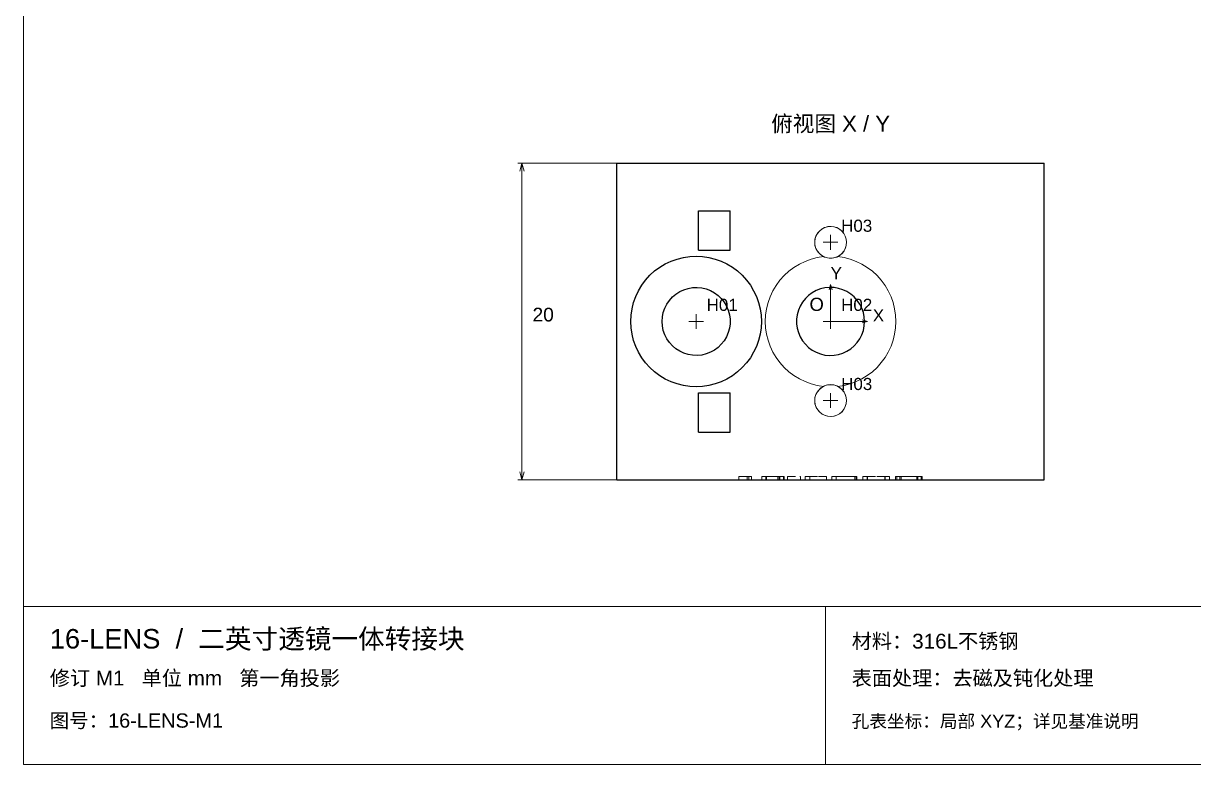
# Paper-space layout '01_三视图' of a CAD drawing. Header units: millimetres. Extents: x 8 to 450, y 8 to 289.
# Drawn here: x 8 to 229.8, y 8 to 148.5 of the extents above; entities that cross this region are included whole.
import ezdxf
from ezdxf.enums import TextEntityAlignment as Align

# ---------------------------------------------------------------- set-up
doc = ezdxf.new("R2010")
doc.units = ezdxf.units.MM
doc.linetypes.add('WP_HIDDEN', pattern=[2.3, 1.5, -0.8])
for name, color, linetype, lineweight in [('ANNOTATIONS', 7, 'CONTINUOUS', 18), ('HIDDEN', 7, 'WP_HIDDEN', 13), ('VISIBLE', 7, 'CONTINUOUS', 25)]:
    doc.layers.add(name, color=color, linetype=linetype, lineweight=lineweight)
doc.styles.add('CJK', font='Arial Unicode.ttf')

psp = doc.layouts.new('01_三视图')

# ---------------------------------------------------------------- linework, layer by layer
at = {"layer": 'ANNOTATIONS'}
for p, q in [((8, 289), (8, 8)), ((120.5, 122), (101.7, 122)), ((102.5, 122), (102.08, 120.5)), ((102.5, 62), (102.5, 122)), ((102.5, 122), (102.92, 120.5)), ((159.6, 107), (162.4, 107)), ((161, 105.6), (161, 108.4)), ((161, 99), (160.72, 98)), ((161, 92), (161, 99)), ((161, 99), (161.28, 98)), ((135.5, 90.6), (135.5, 93.4)), ((161, 90.6), (161, 93.4)), ((134.1, 92), (136.9, 92)), ((159.6, 92), (162.4, 92)), ((160, 92), (162, 92)), ((161, 91), (161, 93)), ((161, 92), (168, 92)), ((168, 92), (167, 92.28)), ((168, 92), (167, 91.72)), ((161, 75.6), (161, 78.4)), ((159.6, 77), (162.4, 77)), ((102.5, 62), (102.08, 63.5)), ((102.5, 62), (102.92, 63.5)), ((120.5, 62), (101.7, 62)), ((8, 38), (412, 38)), ((160, 8), (160, 38)), ((8, 8), (412, 8))]:
    psp.add_line(p, q, dxfattribs=at)
at = {"layer": 'HIDDEN'}
for points in [[(164.01, 107), (163.96, 107.58), (163.79, 108.14), (163.52, 108.65), (163.16, 109.1), (162.71, 109.48), (162.21, 109.76), (161.65, 109.94), (161.08, 110.01), (160.5, 109.97), (159.94, 109.82), (159.41, 109.56), (158.95, 109.21), (158.56, 108.78), (158.27, 108.28), (158.07, 107.73), (157.99, 107.15), (158.02, 106.57), (158.15, 106.01), (158.4, 105.48), (158.74, 105.01), (159.16, 104.61), (159.65, 104.3)], [(164.01, 107), (163.96, 107.59), (163.79, 108.15), (163.51, 108.68), (163.13, 109.13), (162.68, 109.51), (162.15, 109.79), (161.59, 109.96), (161, 110.01), (160.41, 109.96), (159.85, 109.79), (159.32, 109.51), (158.87, 109.13), (158.49, 108.68), (158.21, 108.15), (158.04, 107.59), (157.99, 107), (158.04, 106.41), (158.21, 105.85), (158.49, 105.32), (158.87, 104.87), (159.32, 104.49), (159.85, 104.21), (160.41, 104.04), (161, 103.98), (161.59, 104.04), (162.15, 104.21), (162.68, 104.49), (163.13, 104.87), (163.51, 105.32), (163.79, 105.85), (163.96, 106.41), (164.01, 107)], [(162.35, 104.3), (162.82, 104.59), (163.23, 104.97), (163.56, 105.41), (163.81, 105.91), (163.96, 106.45), (164.01, 107)], [(159.65, 104.3), (158.46, 104.11), (157.3, 103.81), (156.17, 103.39), (155.08, 102.87), (154.05, 102.24), (153.09, 101.52), (152.2, 100.7), (151.39, 99.8), (150.68, 98.83), (150.07, 97.79), (149.55, 96.7), (149.15, 95.57), (148.86, 94.4), (148.68, 93.2), (148.62, 92), (148.68, 90.8), (148.86, 89.6), (149.15, 88.43), (149.55, 87.3), (150.07, 86.21), (150.68, 85.17), (151.39, 84.2), (152.2, 83.3), (153.09, 82.48), (154.05, 81.76), (155.08, 81.13), (156.17, 80.61), (157.3, 80.19), (158.46, 79.89), (159.65, 79.7)], [(159.65, 104.3), (160.17, 104.1), (160.72, 104), (161.28, 104), (161.83, 104.1), (162.35, 104.3)], [(162.35, 79.7), (163.54, 79.89), (164.7, 80.19), (165.83, 80.61), (166.92, 81.13), (167.95, 81.76), (168.91, 82.48), (169.8, 83.3), (170.61, 84.2), (171.32, 85.17), (171.93, 86.21), (172.45, 87.3), (172.85, 88.43), (173.14, 89.6), (173.32, 90.8), (173.38, 92), (173.32, 93.2), (173.14, 94.4), (172.85, 95.57), (172.45, 96.7), (171.93, 97.79), (171.32, 98.83), (170.61, 99.8), (169.8, 100.7), (168.91, 101.52), (167.95, 102.24), (166.92, 102.87), (165.83, 103.39), (164.7, 103.81), (163.54, 104.11), (162.35, 104.3)], [(164.01, 77), (163.96, 77.59), (163.79, 78.15), (163.51, 78.68), (163.13, 79.13), (162.68, 79.51), (162.15, 79.79), (161.59, 79.96), (161, 80.02), (160.41, 79.96), (159.85, 79.79), (159.32, 79.51), (158.87, 79.13), (158.49, 78.68), (158.21, 78.15), (158.04, 77.59), (157.99, 77), (158.04, 76.41), (158.21, 75.85), (158.49, 75.32), (158.87, 74.87), (159.32, 74.49), (159.85, 74.21), (160.41, 74.04), (161, 73.98), (161.59, 74.04), (162.15, 74.21), (162.68, 74.49), (163.13, 74.87), (163.51, 75.32), (163.79, 75.85), (163.96, 76.41), (164.01, 77)], [(162.35, 79.7), (161.83, 79.9), (161.28, 80), (160.72, 80), (160.17, 79.9), (159.65, 79.7)], [(159.65, 79.7), (159.16, 79.39), (158.74, 78.99), (158.4, 78.52), (158.15, 77.99), (158.02, 77.43), (157.99, 76.85), (158.07, 76.27), (158.27, 75.72), (158.56, 75.22), (158.95, 74.79), (159.41, 74.44), (159.94, 74.18), (160.5, 74.03), (161.08, 73.99), (161.65, 74.06), (162.21, 74.24), (162.71, 74.52), (163.16, 74.9), (163.52, 75.35), (163.79, 75.86), (163.96, 76.42), (164.01, 77)], [(164.01, 77), (163.96, 77.55), (163.81, 78.09), (163.56, 78.59), (163.23, 79.03), (162.82, 79.41), (162.35, 79.7)], [(144.45, 62.6), (144.02, 62.6), (143.63, 62.6)], [(143.63, 62), (143.63, 62.6)], [(143.63, 62.6), (144.25, 62.6), (144.78, 62.6)], [(145.2, 62.6), (144.87, 62.6), (144.45, 62.6)], [(144.78, 62.6), (145.01, 62.6), (145.2, 62.6), (145.35, 62.6), (145.48, 62.6)], [(145.2, 62), (145.2, 62.6)], [(145.98, 62.6), (145.2, 62.6)], [(145.48, 62), (145.48, 62.6)], [(145.48, 62.6), (145.98, 62.6)], [(145.98, 62), (145.98, 62.6)], [(148.57, 62.6), (148.3, 62.6), (148.11, 62.6), (147.99, 62.6), (147.95, 62.6)], [(147.95, 62), (147.95, 62.6)], [(147.95, 62.6), (148, 62.6), (148.12, 62.6), (148.34, 62.6), (148.64, 62.6)], [(150.17, 62.6), (149.7, 62.6), (149.28, 62.6), (148.9, 62.6), (148.57, 62.6)], [(148.64, 62.6), (148.96, 62.6), (149.34, 62.6), (149.76, 62.6), (150.24, 62.6)], [(148.95, 62.6), (148.79, 62.6), (148.73, 62.6)], [(148.73, 62), (148.73, 62.6)], [(148.73, 62.6), (149.05, 62.6), (149.42, 62.6)], [(148.85, 62.6), (148.9, 62.6), (149.03, 62.6)], [(149.22, 62.6), (149.06, 62.6), (148.95, 62.6), (148.88, 62.6), (148.85, 62.6)], [(148.85, 62), (148.85, 62.6)], [(149.54, 62.6), (149.21, 62.6), (148.95, 62.6)], [(149.03, 62.6), (149.23, 62.6), (149.51, 62.6)], [(150.12, 62.6), (149.63, 62.6), (149.22, 62.6)], [(149.42, 62.6), (150.28, 62.6)], [(149.51, 62.6), (150.16, 62.6)], [(150.19, 62.6), (149.84, 62.6), (149.54, 62.6)], [(151.01, 62.6), (150.61, 62.6), (150.12, 62.6)], [(150.16, 62.6), (150.62, 62.6), (151.01, 62.6)], [(151.2, 62.6), (150.71, 62.6), (150.17, 62.6)], [(150.98, 62.6), (150.62, 62.6), (150.19, 62.6)], [(150.24, 62.6), (150.6, 62.6), (150.93, 62.6), (151.22, 62.6), (151.48, 62.6)], [(150.28, 62.6), (151.01, 62.6), (151.62, 62.6)], [(150.98, 62), (150.98, 62.6)], [(151.27, 62.6), (151.15, 62.6), (150.98, 62.6)], [(151.01, 62.6), (151.16, 62.6), (151.28, 62.6), (151.34, 62.6), (151.37, 62.6)], [(151.37, 62.6), (151.34, 62.6), (151.28, 62.6), (151.17, 62.6), (151.01, 62.6)], [(151.91, 62.6), (151.6, 62.6), (151.2, 62.6)], [(152.05, 62.6), (151.27, 62.6)], [(151.27, 62), (151.27, 62.6)], [(151.37, 62), (151.37, 62.6)], [(151.48, 62.6), (151.69, 62.6), (151.86, 62.6), (151.98, 62.6), (152.05, 62.6)], [(151.62, 62.6), (151.86, 62.6), (152.03, 62.6), (152.13, 62.6), (152.17, 62.6)], [(152.17, 62.6), (152.15, 62.6), (152.1, 62.6), (152.02, 62.6), (151.91, 62.6)], [(152.05, 62), (152.05, 62.6)], [(152.17, 62), (152.17, 62.6)], [(152.86, 62), (152.86, 62.6)], [(152.86, 62.6), (155.27, 62.6)], [(155.27, 62), (155.27, 62.6)], [(156.2, 62), (156.2, 62.6)], [(156.2, 62.6), (157.04, 62.6)], [(160.19, 62.6), (156.2, 62.6)], [(157.04, 62), (157.04, 62.6)], [(157.04, 62.6), (160.19, 62.6)], [(160.19, 62), (160.19, 62.6)], [(161.21, 62), (161.21, 62.6)], [(161.21, 62.6), (165.82, 62.6)], [(165.97, 62.6), (161.21, 62.6)], [(165.82, 62.6), (162.05, 62.6)], [(162.05, 62), (162.05, 62.6)], [(162.05, 62.6), (165.58, 62.6)], [(162.05, 62.6), (165.97, 62.6)], [(165.58, 62), (165.58, 62.6)], [(165.82, 62), (165.82, 62.6)], [(165.97, 62), (165.97, 62.6)], [(167.13, 62), (167.13, 62.6)], [(167.13, 62.6), (168, 62.6)], [(167.94, 62.6), (167.13, 62.6)], [(171.29, 62.6), (167.94, 62.6)], [(167.94, 62), (167.94, 62.6)], [(168, 62), (168, 62.6)], [(168, 62.6), (171.35, 62.6)], [(172.16, 62.6), (171.29, 62.6)], [(171.29, 62), (171.29, 62.6)], [(171.35, 62), (171.35, 62.6)], [(171.35, 62.6), (172.16, 62.6)], [(172.16, 62), (172.16, 62.6)], [(173.64, 62.6), (173.49, 62.6), (173.39, 62.6), (173.32, 62.6), (173.29, 62.6)], [(173.29, 62), (173.29, 62.6)], [(173.29, 62.6), (174.09, 62.6)], [(173.76, 62.6), (173.59, 62.6), (173.53, 62.6)], [(173.53, 62), (173.53, 62.6)], [(173.53, 62.6), (173.55, 62.6), (173.6, 62.6), (173.69, 62.6), (173.81, 62.6)], [(174.56, 62.6), (174.28, 62.6), (174.04, 62.6), (173.82, 62.6), (173.64, 62.6)], [(174.44, 62.6), (174.04, 62.6), (173.76, 62.6)], [(173.81, 62.6), (173.96, 62.6), (174.15, 62.6), (174.36, 62.6), (174.61, 62.6)], [(174.09, 62), (174.09, 62.6)], [(174.09, 62.6), (174.18, 62.6), (174.35, 62.6)], [(174.35, 62.6), (174.61, 62.6), (174.99, 62.6)], [(174.7, 62.6), (174.55, 62.6), (174.44, 62.6), (174.37, 62.6), (174.35, 62.6)], [(174.35, 62), (174.35, 62.6)], [(174.35, 62.6), (174.36, 62.6), (174.41, 62.6), (174.49, 62.6), (174.6, 62.6)], [(175.67, 62.6), (175.26, 62.6), (174.92, 62.6), (174.65, 62.6), (174.44, 62.6)], [(176.01, 62.6), (175.6, 62.6), (175.21, 62.6), (174.87, 62.6), (174.56, 62.6)], [(174.6, 62.6), (174.77, 62.6), (175.04, 62.6), (175.4, 62.6), (175.87, 62.6)], [(174.61, 62.6), (175.17, 62.6), (175.78, 62.6)], [(175.82, 62.6), (175.46, 62.6), (175.15, 62.6), (174.9, 62.6), (174.7, 62.6)], [(174.99, 62.6), (175.45, 62.6), (175.97, 62.6)], [(176.81, 62.6), (176.64, 62.6), (176.4, 62.6), (176.07, 62.6), (175.67, 62.6)], [(175.78, 62.6), (176.45, 62.6), (177.03, 62.6)], [(176.93, 62.6), (176.72, 62.6), (176.46, 62.6), (176.16, 62.6), (175.82, 62.6)], [(175.87, 62.6), (176.34, 62.6), (176.74, 62.6), (177.05, 62.6), (177.28, 62.6)], [(175.97, 62.6), (176.43, 62.6), (176.83, 62.6)], [(177.24, 62.6), (176.66, 62.6), (176.01, 62.6)], [(177.38, 62.6), (177.15, 62.6), (176.81, 62.6)], [(176.83, 62.6), (177.15, 62.6), (177.38, 62.6)], [(177.37, 62.6), (177.32, 62.6), (177.23, 62.6), (177.1, 62.6), (176.93, 62.6)], [(177.03, 62.6), (177.29, 62.6), (177.51, 62.6), (177.7, 62.6), (177.87, 62.6)], [(178.08, 62.6), (177.92, 62.6), (177.72, 62.6), (177.5, 62.6), (177.24, 62.6)], [(177.28, 62.6), (177.54, 62.6), (177.77, 62.6), (177.95, 62.6), (178.11, 62.6)], [(178.18, 62.6), (177.37, 62.6)], [(177.37, 62), (177.37, 62.6)], [(177.38, 62.6), (177.51, 62.6), (177.56, 62.6)], [(177.56, 62.6), (177.51, 62.6), (177.38, 62.6)], [(177.56, 62), (177.56, 62.6)], [(177.87, 62.6), (177.99, 62.6), (178.09, 62.6), (178.15, 62.6), (178.18, 62.6)], [(178.37, 62.6), (178.35, 62.6), (178.3, 62.6), (178.21, 62.6), (178.08, 62.6)], [(178.11, 62.6), (178.22, 62.6), (178.3, 62.6), (178.35, 62.6), (178.37, 62.6)], [(178.18, 62), (178.18, 62.6)], [(178.37, 62), (178.37, 62.6)], [(144.78, 62), (144.24, 62), (143.63, 62)], [(143.63, 62), (144.02, 62), (144.45, 62)], [(144.45, 62), (144.87, 62), (145.2, 62)], [(145.48, 62), (145.35, 62), (145.19, 62), (145, 62), (144.78, 62)], [(145.2, 62), (145.98, 62)], [(145.98, 62), (145.48, 62)], [(148.64, 62), (148.31, 62), (148.1, 62), (147.99, 62), (147.95, 62)], [(147.95, 62), (147.98, 62), (148.09, 62), (148.28, 62), (148.57, 62)], [(148.57, 62), (148.9, 62), (149.28, 62), (149.71, 62), (150.17, 62)], [(150.24, 62), (149.77, 62), (149.34, 62), (148.96, 62), (148.64, 62)], [(149.42, 62), (149.05, 62), (148.73, 62)], [(148.73, 62), (148.79, 62), (148.95, 62)], [(149.03, 62), (148.9, 62), (148.85, 62)], [(148.85, 62), (148.88, 62), (148.95, 62), (149.06, 62), (149.22, 62)], [(148.95, 62), (149.2, 62), (149.54, 62)], [(149.51, 62), (149.23, 62), (149.03, 62)], [(149.22, 62), (149.63, 62), (150.12, 62)], [(150.28, 62), (149.42, 62)], [(150.16, 62), (149.51, 62)], [(149.54, 62), (149.84, 62), (150.19, 62)], [(150.12, 62), (150.61, 62), (151.01, 62)], [(151.01, 62), (150.62, 62), (150.16, 62)], [(150.17, 62), (150.71, 62), (151.2, 62)], [(150.19, 62), (150.62, 62), (150.98, 62)], [(151.48, 62), (151.22, 62), (150.92, 62), (150.24, 62)], [(151.62, 62), (151.33, 62), (151.01, 62), (150.28, 62)], [(150.98, 62), (151.15, 62), (151.27, 62)], [(151.37, 62), (151.34, 62), (151.28, 62), (151.17, 62), (151.01, 62)], [(151.01, 62), (151.17, 62), (151.28, 62), (151.34, 62), (151.37, 62)], [(151.2, 62), (151.6, 62), (151.91, 62)], [(151.27, 62), (152.05, 62)], [(152.05, 62), (151.98, 62), (151.86, 62), (151.69, 62), (151.48, 62)], [(152.17, 62), (152.13, 62), (152.03, 62), (151.86, 62), (151.62, 62)], [(151.91, 62), (152.02, 62), (152.1, 62), (152.15, 62), (152.17, 62)], [(155.27, 62), (152.86, 62)], [(157.04, 62), (156.2, 62)], [(156.2, 62), (160.19, 62)], [(160.19, 62), (157.04, 62)], [(165.82, 62), (161.21, 62)], [(161.21, 62), (165.97, 62)], [(165.97, 62), (162.05, 62)], [(162.05, 62), (165.58, 62)], [(162.05, 62), (165.82, 62)], [(168, 62), (167.13, 62)], [(167.13, 62), (167.94, 62)], [(167.94, 62), (171.29, 62)], [(171.35, 62), (168, 62)], [(171.29, 62), (172.16, 62)], [(172.16, 62), (171.35, 62)], [(174.09, 62), (173.29, 62)], [(173.29, 62), (173.32, 62), (173.39, 62), (173.49, 62), (173.64, 62)], [(173.81, 62), (173.69, 62), (173.6, 62), (173.55, 62), (173.53, 62)], [(173.53, 62), (173.59, 62), (173.76, 62)], [(173.64, 62), (173.82, 62), (174.04, 62), (174.28, 62), (174.56, 62)], [(173.76, 62), (174.04, 62), (174.44, 62)], [(174.61, 62), (174.15, 62), (173.96, 62), (173.81, 62)], [(174.35, 62), (174.18, 62), (174.09, 62)], [(174.99, 62), (174.62, 62), (174.35, 62)], [(174.6, 62), (174.49, 62), (174.41, 62), (174.36, 62), (174.35, 62)], [(174.35, 62), (174.37, 62), (174.44, 62), (174.55, 62), (174.7, 62)], [(174.44, 62), (174.66, 62), (174.94, 62), (175.28, 62), (175.67, 62)], [(174.56, 62), (174.88, 62), (175.23, 62), (176.01, 62)], [(175.87, 62), (175.43, 62), (175.07, 62), (174.78, 62), (174.6, 62)], [(175.78, 62), (175.17, 62), (174.61, 62)], [(174.7, 62), (174.91, 62), (175.16, 62), (175.47, 62), (175.82, 62)], [(175.97, 62), (175.46, 62), (174.99, 62)], [(175.67, 62), (176.05, 62), (176.37, 62), (176.63, 62), (176.81, 62)], [(177.03, 62), (176.44, 62), (175.78, 62)], [(175.82, 62), (176.15, 62), (176.45, 62), (176.71, 62), (176.93, 62)], [(177.28, 62), (177.03, 62), (176.71, 62), (176.32, 62), (175.87, 62)], [(176.83, 62), (176.43, 62), (175.97, 62)], [(176.01, 62), (176.66, 62), (177.24, 62)], [(176.81, 62), (177.15, 62), (177.38, 62)], [(177.38, 62), (177.15, 62), (176.83, 62)], [(176.93, 62), (177.1, 62), (177.23, 62), (177.32, 62), (177.37, 62)], [(177.87, 62), (177.7, 62), (177.51, 62), (177.03, 62)], [(177.24, 62), (177.5, 62), (177.72, 62), (177.92, 62), (178.08, 62)], [(178.11, 62), (177.95, 62), (177.76, 62), (177.54, 62), (177.28, 62)], [(177.37, 62), (178.18, 62)], [(177.38, 62), (177.51, 62), (177.56, 62)], [(177.56, 62), (177.51, 62), (177.38, 62)], [(178.18, 62), (178.15, 62), (178.09, 62), (177.99, 62), (177.87, 62)], [(178.08, 62), (178.21, 62), (178.3, 62), (178.35, 62), (178.37, 62)], [(178.37, 62), (178.35, 62), (178.3, 62), (178.22, 62), (178.11, 62)]]:
    psp.add_lwpolyline(points, dxfattribs=at)
at = {"layer": 'VISIBLE'}
for points in [[(120.5, 62), (120.5, 122)], [(120.5, 122), (201.5, 122)], [(201.5, 62), (201.5, 122)], [(135.95, 105.5), (135.95, 113)], [(135.95, 113), (141.95, 113)], [(141.95, 105.5), (141.95, 113)], [(123.12, 92), (123.18, 93.21), (123.36, 94.41), (123.66, 95.59), (124.07, 96.74), (124.59, 97.83), (125.21, 98.88), (125.93, 99.85), (126.75, 100.75), (127.65, 101.57), (128.62, 102.29), (129.67, 102.91), (130.76, 103.43), (131.91, 103.84), (133.09, 104.14), (134.29, 104.32), (135.5, 104.38), (136.71, 104.32), (137.91, 104.14), (139.09, 103.84), (140.24, 103.43), (141.33, 102.91), (142.38, 102.29), (143.35, 101.57), (144.25, 100.75), (145.07, 99.85), (145.79, 98.88), (146.41, 97.83), (146.93, 96.74), (147.34, 95.59), (147.64, 94.41), (147.82, 93.21), (147.88, 92), (147.82, 90.79), (147.64, 89.59), (147.34, 88.41), (146.93, 87.26), (146.41, 86.17), (145.79, 85.12), (145.07, 84.15), (144.25, 83.25), (143.35, 82.43), (142.38, 81.71), (141.33, 81.09), (140.24, 80.57), (139.09, 80.16), (137.91, 79.86), (136.71, 79.68), (135.5, 79.62), (134.29, 79.68), (133.09, 79.86), (131.91, 80.16), (130.76, 80.57), (129.67, 81.09), (128.62, 81.71), (127.65, 82.43), (126.75, 83.25), (125.93, 84.15), (125.21, 85.12), (124.59, 86.17), (124.07, 87.26), (123.66, 88.41), (123.36, 89.59), (123.18, 90.79), (123.12, 92)], [(135.95, 105.5), (141.95, 105.5)], [(129.05, 92), (129.11, 92.86), (129.28, 93.7), (129.56, 94.52), (129.95, 95.29), (130.44, 96), (131.02, 96.64), (131.67, 97.19), (132.4, 97.66), (133.18, 98.02), (134, 98.27), (134.85, 98.42), (135.72, 98.45), (136.57, 98.36), (137.41, 98.16), (138.22, 97.85), (138.97, 97.44), (139.66, 96.93), (140.28, 96.33), (140.82, 95.65), (141.26, 94.91), (141.59, 94.12), (141.82, 93.28), (141.94, 92.43), (141.94, 91.57), (141.82, 90.72), (141.59, 89.88), (141.26, 89.09), (140.82, 88.35), (140.28, 87.67), (139.66, 87.07), (138.97, 86.56), (138.22, 86.15), (137.41, 85.84), (136.57, 85.64), (135.72, 85.55), (134.85, 85.58), (134, 85.73), (133.18, 85.98), (132.4, 86.34), (131.67, 86.81), (131.02, 87.36), (130.44, 88), (129.95, 88.71), (129.56, 89.48), (129.28, 90.3), (129.11, 91.14), (129.05, 92)], [(167.45, 92), (167.39, 92.86), (167.22, 93.7), (166.94, 94.52), (166.55, 95.29), (166.06, 96), (165.48, 96.64), (164.83, 97.19), (164.1, 97.66), (163.32, 98.02), (162.5, 98.27), (161.65, 98.42), (160.78, 98.45), (159.93, 98.36), (159.09, 98.16), (158.28, 97.85), (157.53, 97.44), (156.84, 96.93), (156.22, 96.33), (155.68, 95.65), (155.24, 94.91), (154.91, 94.12), (154.68, 93.28), (154.56, 92.43), (154.56, 91.57), (154.68, 90.72), (154.91, 89.88), (155.24, 89.09), (155.68, 88.35), (156.22, 87.67), (156.84, 87.07), (157.53, 86.56), (158.28, 86.15), (159.09, 85.84), (159.93, 85.64), (160.78, 85.55), (161.65, 85.58), (162.5, 85.73), (163.32, 85.98), (164.1, 86.34), (164.83, 86.81), (165.48, 87.36), (166.06, 88), (166.55, 88.71), (166.94, 89.48), (167.22, 90.3), (167.39, 91.14), (167.45, 92)], [(135.95, 71), (135.95, 78.5)], [(135.95, 78.5), (141.95, 78.5)], [(141.95, 71), (141.95, 78.5)], [(135.95, 71), (141.95, 71)], [(120.5, 62), (201.5, 62)]]:
    psp.add_lwpolyline(points, dxfattribs=at)

# ---------------------------------------------------------------- texts
at = {"layer": 'ANNOTATIONS', "style": 'CJK'}
psp.add_text('俯视图 X / Y', height=3, dxfattribs=at).set_placement((161, 128), align=Align.CENTER)
for s, height, p in [('H03', 2.3, (163, 109)), ('Y', 2.3, (161, 100)), ('H01', 2.3, (137.5, 94)), ('O', 2.5, (157, 94)), ('H02', 2.3, (163, 94)), ('20', 2.6, (104.5, 92)), ('X', 2.3, (169, 92)), ('H03', 2.3, (163, 79)), ('16-LENS  /  二英寸透镜一体转接块', 3.7, (13, 30)), ('材料：316L不锈钢', 2.8, (165, 30)), ('修订 M1   单位 mm   第一角投影', 2.8, (13, 23)), ('表面处理：去磁及钝化处理', 2.8, (165, 23)), ('图号：16-LENS-M1', 2.7, (13, 15)), ('孔表坐标：局部 XYZ；详见基准说明', 2.45, (165, 15))]:
    psp.add_text(s, height=height, dxfattribs=at).set_placement(p)

doc.saveas('drawing.dxf')
